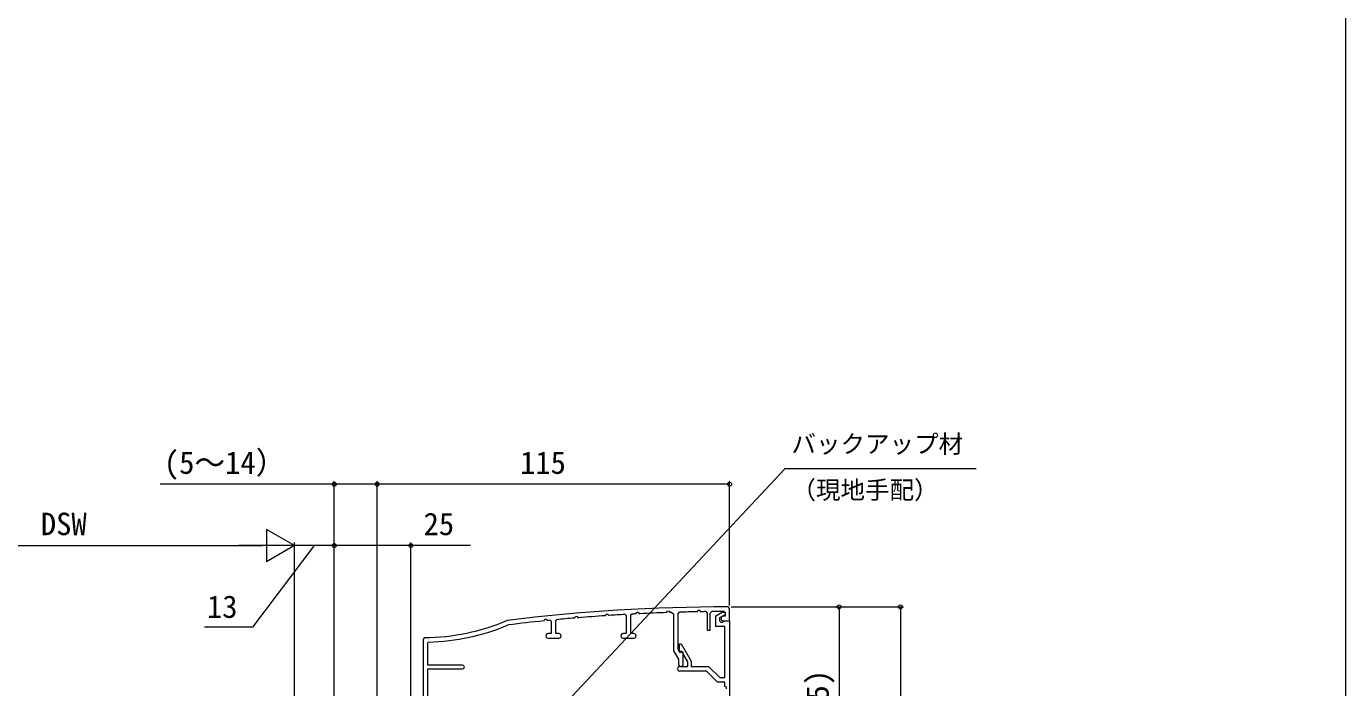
# Model space of a CAD drawing. Units: millimetres, scale not verified. Extents: x -1188 to -198, y -840 to 760.
# Drawn here: x -628.5 to -198, y -451.8 to -236.1 of the extents above; entities that cross this region are included whole.
import ezdxf
from ezdxf.enums import TextEntityAlignment as Align

# ---------------------------------------------------------------- set-up
doc = ezdxf.new("R2010")
doc.units = ezdxf.units.MM
doc.header["$LTSCALE"] = 4
for name, color, linetype, lineweight in [('0-2_YKK_ZWAK', 7, 'Continuous', 9), ('0-3_YKK_11', 7, 'Continuous', 9), ('0-8_YKK_D', 6, 'Continuous', 9)]:
    doc.layers.add(name, color=color, linetype=linetype, lineweight=lineweight)
doc.styles.add('ＭＳ ゴシック', font='')
doc.styles.get('ＭＳ ゴシック').set_extended_font_data('MS Gothic')

msp = doc.modelspace()

# ---------------------------------------------------------------- linework, layer by layer
at = {"layer": '0-2_YKK_ZWAK'}
msp.add_line((-198, 720), (-198, -840), dxfattribs=at)
at = {"layer": '0-3_YKK_11'}
for p, q in [((-399, -426.004), (-399.5, -425.504)), ((-399, -430.004), (-399, -426.004)), ((-471.51, -429.901), (-471.645, -429.937)), ((-459.617, -430.081), (-459.454, -429.961)), ((-459.454, -429.961), (-459.272, -429.538)), ((-459.272, -429.538), (-458.786, -429.502)), ((-458.786, -429.502), (-458.598, -429.809)), ((-458.598, -429.809), (-458.313, -429.95)), ((-457.579, -429.878), (-457.25, -430.176)), ((-457.25, -430.176), (-457.25, -434.204)), ((-455.75, -429.973), (-455.478, -429.675)), ((-455.75, -434.204), (-455.75, -429.973)), ((-449.618, -429.148), (-449.452, -429.029)), ((-449.452, -429.029), (-449.268, -428.61)), ((-449.268, -428.61), (-448.78, -428.58)), ((-448.78, -428.58), (-448.596, -428.892)), ((-448.596, -428.892), (-448.313, -429.039)), ((-439.619, -428.384), (-439.451, -428.267)), ((-439.451, -428.267), (-439.263, -427.854)), ((-439.263, -427.854), (-438.775, -427.831)), ((-438.775, -427.831), (-438.593, -428.147)), ((-438.593, -428.147), (-438.313, -428.296)), ((-433.067, -427.974), (-432.75, -428.274)), ((-432.75, -428.274), (-432.75, -434.204)), ((-431.25, -428.158), (-430.966, -427.858)), ((-431.25, -434.204), (-431.25, -428.158)), ((-429.62, -427.788), (-429.449, -427.673)), ((-429.449, -427.673), (-429.259, -427.265)), ((-429.259, -427.265), (-428.77, -427.248)), ((-428.77, -427.248), (-428.591, -427.569)), ((-428.591, -427.569), (-428.314, -427.722)), ((-419.621, -427.359), (-419.448, -427.246)), ((-419.448, -427.246), (-419.254, -426.844)), ((-419.254, -426.844), (-418.765, -426.832)), ((-418.765, -426.832), (-418.588, -427.159)), ((-418.588, -427.159), (-418.315, -427.316)), ((-417.816, -427.3), (-417.3, -427.799)), ((-417.3, -427.799), (-417.3, -439.804)), ((-415.8, -427.726), (-415.314, -427.226)), ((-415.8, -439.402), (-415.8, -427.726)), ((-409.622, -427.098), (-409.446, -426.987)), ((-409.446, -426.987), (-409.251, -426.592)), ((-409.251, -426.592), (-408.756, -426.592)), ((-408.756, -426.592), (-408.586, -426.916)), ((-408.586, -426.916), (-408.316, -427.076)), ((-406.807, -427.055), (-406.3, -427.555)), ((-406.3, -427.555), (-406.3, -433.104)), ((-405.3, -427.532), (-404.805, -427.032)), ((-405.3, -433.104), (-405.3, -427.532)), ((-403.5, -428.404), (-401.422, -427.204)), ((-403.5, -431.904), (-403.5, -428.404)), ((-400.5, -428.057), (-402.3, -429.097)), ((-402.3, -429.097), (-402.3, -429.804)), ((-401.2, -428.504), (-401.8, -428.85)), ((-401.8, -428.85), (-401.8, -429.304)), ((-401.6, -430.504), (-401.35, -430.437)), ((-401.422, -427.204), (-400.5, -427.204)), ((-401.35, -430.437), (-400.6, -430.004)), ((-400.5, -428.504), (-401.2, -428.504)), ((-401.1, -430.004), (-399, -430.004)), ((-400.801, -427.007), (-400.5, -427.307)), ((-400.6, -430.004), (-399, -430.004)), ((-400.5, -427.204), (-400.5, -428.057)), ((-400.5, -427.307), (-400.5, -428.504)), ((-399, -430.004), (-399, -477.004)), ((-471.253, -431.401), (-471.119, -431.365)), ((-457.25, -434.204), (-458.25, -434.204)), ((-454.75, -434.204), (-455.75, -434.204)), ((-432.75, -434.204), (-433.75, -434.204)), ((-430.25, -434.204), (-431.25, -434.204)), ((-406.3, -433.104), (-405.3, -433.104)), ((-400.6, -431.904), (-403.5, -431.904)), ((-400.6, -448.504), (-400.6, -431.904)), ((-498.504, -435.502), (-499, -436.002)), ((-499, -436.002), (-499, -478.704)), ((-497.5, -437.281), (-497.208, -436.981)), ((-497.5, -444.504), (-497.5, -437.281)), ((-458.25, -435.704), (-454.75, -435.704)), ((-433.75, -435.704), (-430.25, -435.704)), ((-415.3, -437.504), (-414.773, -437.504)), ((-415.3, -440.004), (-415.3, -437.504)), ((-414.773, -437.504), (-411.5, -443.173)), ((-417.3, -439.804), (-415.7, -442.575)), ((-415.191, -440.457), (-415.8, -439.402)), ((-415.7, -442.575), (-415.7, -444.154)), ((-414.6, -440.004), (-415.3, -440.004)), ((-414.54, -440.081), (-415.191, -440.457)), ((-412.6, -443.468), (-414.6, -440.004)), ((-414.2, -440.277), (-414.54, -440.081)), ((-414.2, -444.154), (-414.2, -440.277)), ((-411.5, -443.173), (-411.5, -444.904)), ((-486.1, -444.504), (-497.5, -444.504)), ((-497.5, -445.704), (-486.1, -445.704)), ((-497.5, -487.004), (-497.5, -445.704)), ((-415.2, -444.904), (-412.6, -444.904)), ((-406.5, -446.504), (-415.2, -446.504)), ((-412.6, -444.904), (-412.6, -443.468)), ((-411.5, -444.904), (-405.837, -444.904)), ((-402.9, -450.104), (-406.5, -446.504)), ((-405.837, -444.904), (-402.237, -448.504)), ((-400.6, -450.104), (-402.9, -450.104)), ((-402.237, -448.504), (-400.6, -448.504)), ((-400.6, -451.504), (-400.6, -450.104)), ((-400, -451.725), (-400.6, -451.504)), ((-400, -452.283), (-400, -451.725))]:
    msp.add_line(p, q, dxfattribs=at)
for centre, radius, start, end in [((-399, -1025.502), 599.998, 90.04778, 96.94113), ((-499, -365.504), 70, 270.40636, 293.00363), ((-398.999, -1025.512), 598.508, 95.81297, 96.92096), ((-399.011, -1025.393), 598.388, 95.6169, 95.6875), ((-398.998, -1025.528), 598.524, 94.85162, 95.41484), ((-399.001, -1025.489), 598.485, 93.89154, 94.72617), ((-398.998, -1025.538), 598.534, 93.26309, 93.76625), ((-399.001, -1025.475), 598.471, 92.93262, 93.06165), ((-399.001, -1025.487), 598.483, 91.97446, 92.80742), ((-398.997, -1025.616), 598.612, 91.80153, 91.8493), ((-399, -1025.488), 598.484, 91.01689, 91.56194), ((-399.002, -1025.392), 598.388, 90.74734, 90.89185), ((-399, -1025.514), 598.51, 90.17241, 90.55571), ((-401.6, -429.804), 0.7, 180.00002, 270), ((-401.1, -429.304), 0.7, 180, 269.99998), ((-499, -365.504), 71.5, 271.43652, 292.83426), ((-458.25, -434.954), 0.75, 89.99998, 270), ((-454.75, -434.954), 0.75, 269.99998, 90), ((-433.75, -434.954), 0.75, 89.99998, 270), ((-430.25, -434.954), 0.75, 269.99998, 90), ((-486.1, -445.104), 0.6, 269.99998, 90), ((-415.2, -445.704), 0.8, 89.99997, 270), ((-414.95, -444.154), 0.75, 179.99998, 0)]:
    msp.add_arc(centre, radius, start, end, dxfattribs=at)
at = {"layer": '0-8_YKK_D'}
for p, q in [((-499.501, -506.997), (-380.848, -380.399)), ((-380.848, -380.399), (-318.538, -380.399)), ((-528, -385.504), (-584.79, -385.504)), ((-528, -486.303), (-528, -384.504)), ((-514, -385.504), (-528, -385.504)), ((-514, -474.004), (-514, -384.504)), ((-514, -474.004), (-514, -384.504)), ((-399, -385.504), (-514, -385.504)), ((-399, -425.004), (-399, -384.504)), ((-550.093, -400.254), (-550.093, -410.754)), ((-541, -405.504), (-550.093, -400.254)), ((-541, -487.403), (-541, -404.504)), ((-541, -487.403), (-541, -404.504)), ((-528, -486.303), (-528, -404.504)), ((-528, -486.303), (-528, -404.504)), ((-503, -486.303), (-503, -404.504)), ((-674.2, -405.504), (-551.5, -405.504)), ((-541, -405.504), (-559.187, -405.504)), ((-534.5, -405.504), (-554.657, -432.087)), ((-541, -405.504), (-550.093, -410.754)), ((-528, -405.504), (-541, -405.504)), ((-398.5, -425.504), (-342.27, -425.504)), ((-398.5, -425.504), (-362.27, -425.504)), ((-363.27, -425.504), (-363.27, -481.001)), ((-343.27, -425.504), (-343.27, -487.003)), ((-554.657, -432.087), (-570.337, -432.087))]:
    msp.add_line(p, q, dxfattribs=at)
msp.add_lwpolyline([(-483.568, -405.504), (-503, -405.504), (-528, -405.504)], dxfattribs=at)
for centre in [(-528, -385.504), (-514, -385.504), (-514, -385.504), (-399, -385.504), (-528, -405.504), (-528, -405.504), (-503, -405.504), (-363.27, -425.504), (-343.27, -425.504)]:
    msp.add_circle(centre, 0.637, dxfattribs=at)

# ---------------------------------------------------------------- texts
at = {"layer": '0-8_YKK_D', "color": 4, "style": 'ＭＳ ゴシック'}
for s, height, p in [('バックアップ材', 5.865, (-378.81, -377.035)), ('(5～14）', 7.331, (-583.59, -384.304)), ('115', 7.331, (-467.38, -384.304)), ('（現地手配）', 5.865, (-378.81, -392.035)), ('DSW', 7.331, (-623.73, -404.304)), ('25', 7.331, (-498.848, -404.304)), ('13', 7.331, (-569.537, -431.287))]:
    msp.add_text(s, height=height, dxfattribs=at).set_placement(p, align=Align.BOTTOM_LEFT)
msp.add_text('(55.5)', height=7.331, rotation=90, dxfattribs=at).set_placement((-364.47, -475.973), align=Align.BOTTOM_LEFT)

doc.saveas('drawing.dxf')
